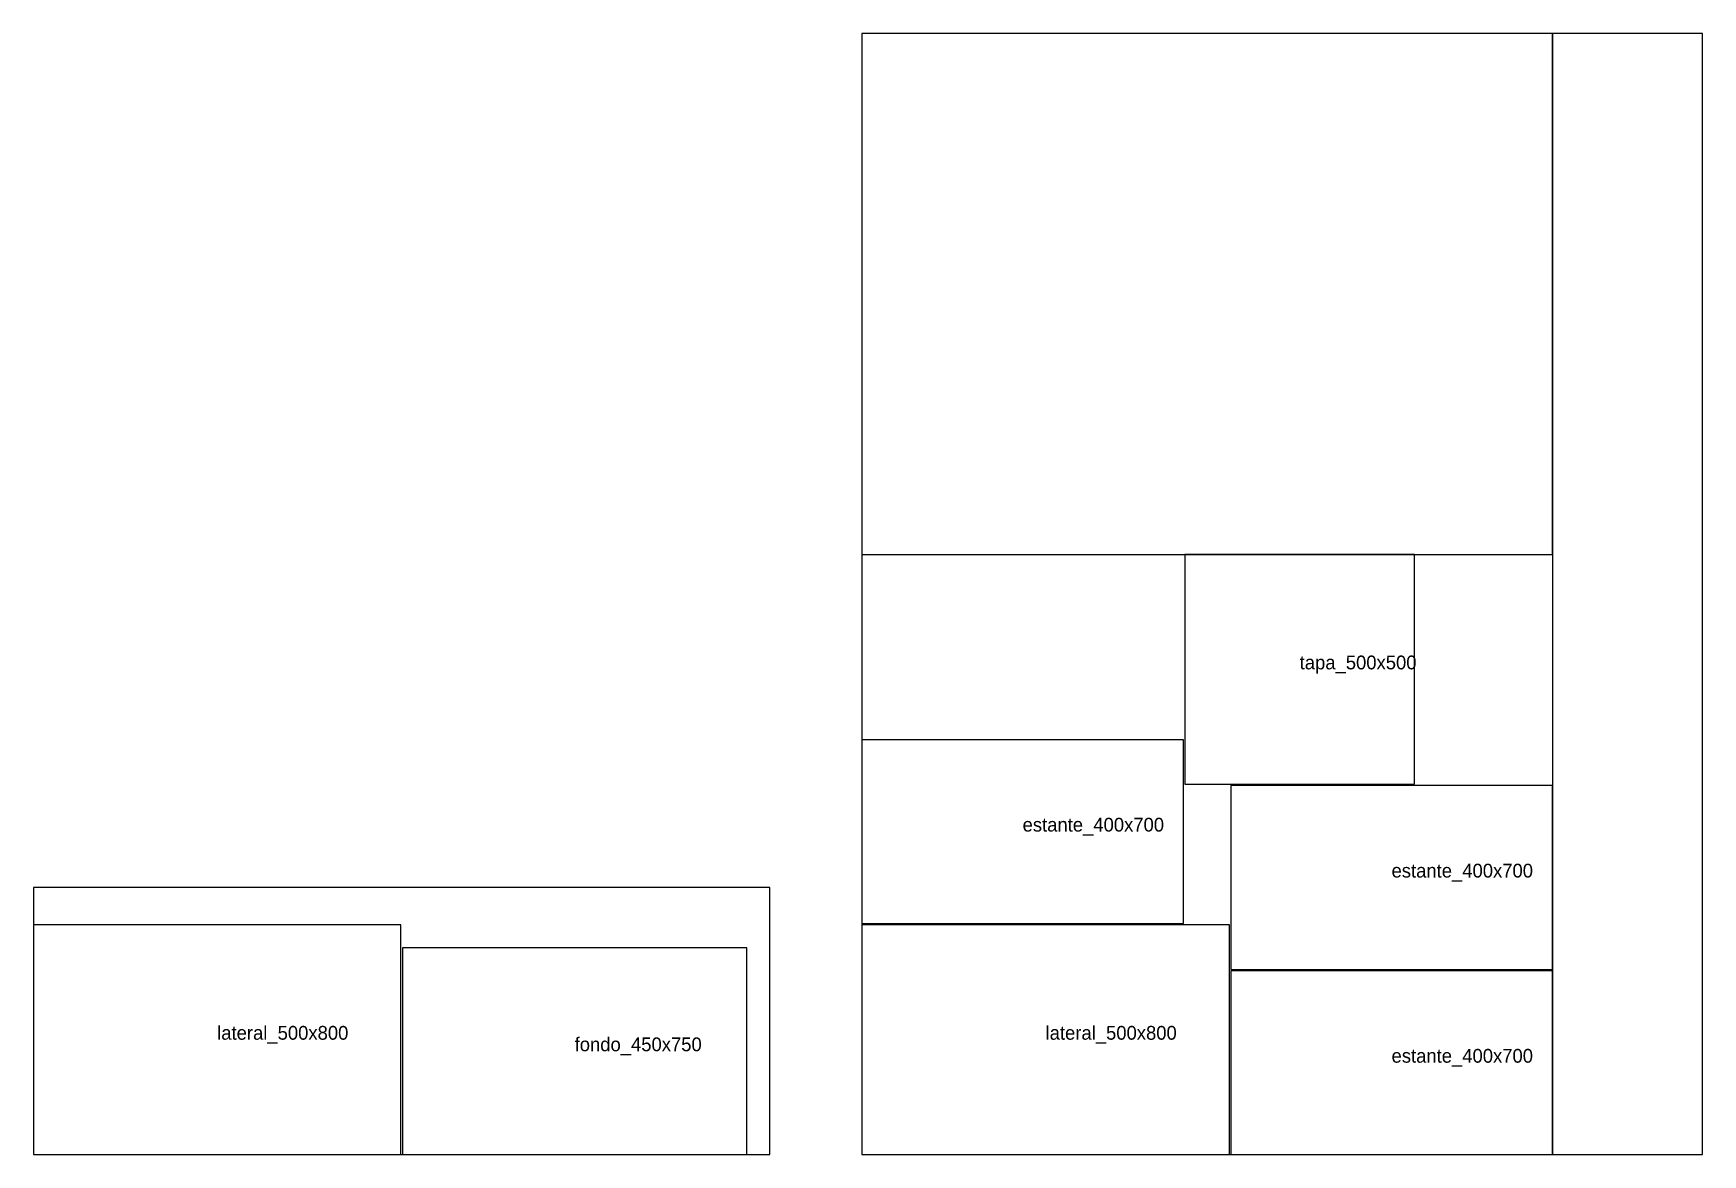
# Model space of a CAD drawing. Header units: metres. Extents: x 0 to 3633, y 0 to 2440.
import ezdxf

# ---------------------------------------------------------------- set-up
doc = ezdxf.new("R2010")
doc.units = ezdxf.units.M
for name, color, linetype in [('CONTORNO_PLACA', 7, 'Continuous'), ('ETIQUETAS', 1, 'Continuous'), ('PIEZAS', 3, 'Continuous'), ('RETAZOS', 5, 'Continuous')]:
    doc.layers.add(name, color=color, linetype=linetype)

msp = doc.modelspace()

# ---------------------------------------------------------------- linework, layer by layer
at = {"layer": 'CONTORNO_PLACA'}
for points in [[(1803, 0), (3633, 0), (3633, 2440), (1803, 2440), (1803, 0)], [(0, 0), (1603, 0), (1603, 581), (0, 581), (0, 0)]]:
    msp.add_lwpolyline(points, close=True, dxfattribs=at)
at = {"layer": 'PIEZAS'}
for points in [[(2506, 806), (3006, 806), (3006, 1306), (2506, 1306), (2506, 806)], [(1803, 503), (2503, 503), (2503, 903), (1803, 903), (1803, 503)], [(2606, 403), (3306, 403), (3306, 803), (2606, 803), (2606, 403)], [(0, 0), (800, 0), (800, 500), (0, 500), (0, 0)], [(1803, 0), (2603, 0), (2603, 500), (1803, 500), (1803, 0)], [(803, 0), (1553, 0), (1553, 450), (803, 450), (803, 0)], [(2606, 0), (3306, 0), (3306, 400), (2606, 400), (2606, 0)]]:
    msp.add_lwpolyline(points, close=True, dxfattribs=at)
at = {"layer": 'RETAZOS'}
for points in [[(1803, 1306), (3306, 1306), (3306, 2440), (1803, 2440), (1803, 1306)], [(3306, 0), (3633, 0), (3633, 2440), (3306, 2440), (3306, 0)]]:
    msp.add_lwpolyline(points, close=True, dxfattribs=at)

# ---------------------------------------------------------------- texts
at = {"layer": 'ETIQUETAS'}
for s, p in [('tapa_500x500', (2756, 1056)), ('estante_400x700', (2153, 703)), ('estante_400x700', (2956, 603)), ('lateral_500x800', (400, 250)), ('fondo_450x750', (1178, 225)), ('lateral_500x800', (2203, 250)), ('estante_400x700', (2956, 200))]:
    msp.add_text(s, height=30, dxfattribs=at).set_placement(p)

doc.saveas('drawing.dxf')
